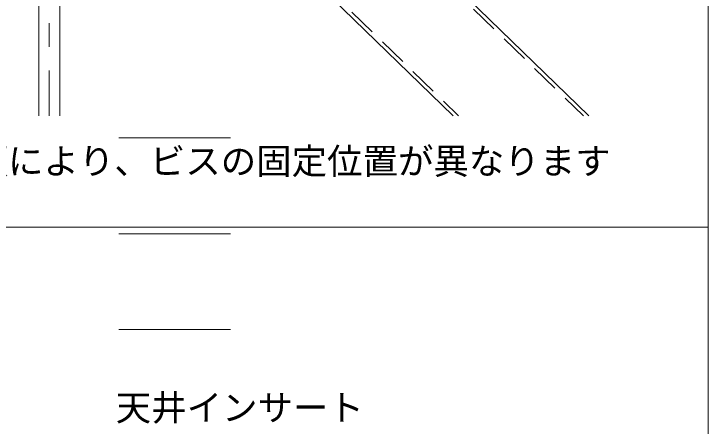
# Model space of a CAD drawing. Units: millimetres on the paper, enlarged 40 times, with parts at other scales. Extents: x -7800 to 7800, y -5578 to 5491.
# Drawn here: x -1253 to -78, y -1880 to -1183 of the extents above; entities that cross this region are included whole.
import ezdxf
from ezdxf.enums import TextEntityAlignment as Align

# ---------------------------------------------------------------- set-up
doc = ezdxf.new("R2010")
doc.units = ezdxf.units.MM
doc.header["$LTSCALE"] = 40
doc.linetypes.add('CHAIN1', pattern=[8, 5, -1, 1, -1])
doc.linetypes.add('DASHED1', pattern=[1.8, 1.2, -0.6])
doc.layers.add('1-6_文字', color=7, linetype='Continuous', lineweight=18)
doc.layers.add('F-2_太線１', color=3, linetype='Continuous', lineweight=18)
doc.styles.add('ＭＳ ゴシック', font='')
doc.styles.get('ＭＳ ゴシック').set_extended_font_data('MS Gothic')

msp = doc.modelspace()

# ---------------------------------------------------------------- linework, layer by layer
at = {"layer": '1-6_文字', "color": 4, "linetype": 'CHAIN1', "lineweight": 9}
msp.add_line((-1193.22, -319.01), (-1193.22, -1355.87), dxfattribs=at)
at = {"layer": '1-6_文字'}
for p, q in [((-1211.22, -611.52), (-1211.22, -1355.87)), ((-1175.22, -611.52), (-1175.22, -1355.87))]:
    msp.add_line(p, q, dxfattribs=at)
at = {"layer": '1-6_文字', "color": 4, "linetype": 'DASHED1', "lineweight": 9}
for p, q in [((-939.84, -723.49), (-289.23, -1355.87)), ((-1042.44, -829.04), (-500.42, -1355.87))]:
    msp.add_line(p, q, dxfattribs=at)
at = {"layer": '1-6_文字', "color": 4, "lineweight": 9}
for p, q in [((-935.38, -718.9), (-280.04, -1355.87)), ((-1046.9, -833.63), (-509.6, -1355.87))]:
    msp.add_line(p, q, dxfattribs=at)
at = {"layer": '1-6_文字', "color": 3}
for p, q in [((-1075.55, -1393.04), (-886.55, -1393.04)), ((-1075.55, -1555.04), (-886.55, -1555.04)), ((-1075.55, -1717.04), (-886.55, -1717.04))]:
    msp.add_line(p, q, dxfattribs=at)
at = {"layer": 'F-2_太線１'}
for p, q in [((-78.18, 1696.25), (-78.18, -4783.77)), ((-1968.18, -1543.76), (-78.18, -1543.76))]:
    msp.add_line(p, q, dxfattribs=at)

# ---------------------------------------------------------------- texts
at = {"layer": '1-6_文字', "style": 'ＭＳ ゴシック'}
for s, p in [('※斜め部材の種類により、ビスの固定位置が異なります', (-1743.15, -1467.43)), ('天井インサート', (-1080.83, -1884.35))]:
    msp.add_text(s, height=43.99, dxfattribs=at).set_placement(p, align=Align.BOTTOM_LEFT)

doc.saveas('drawing.dxf')
